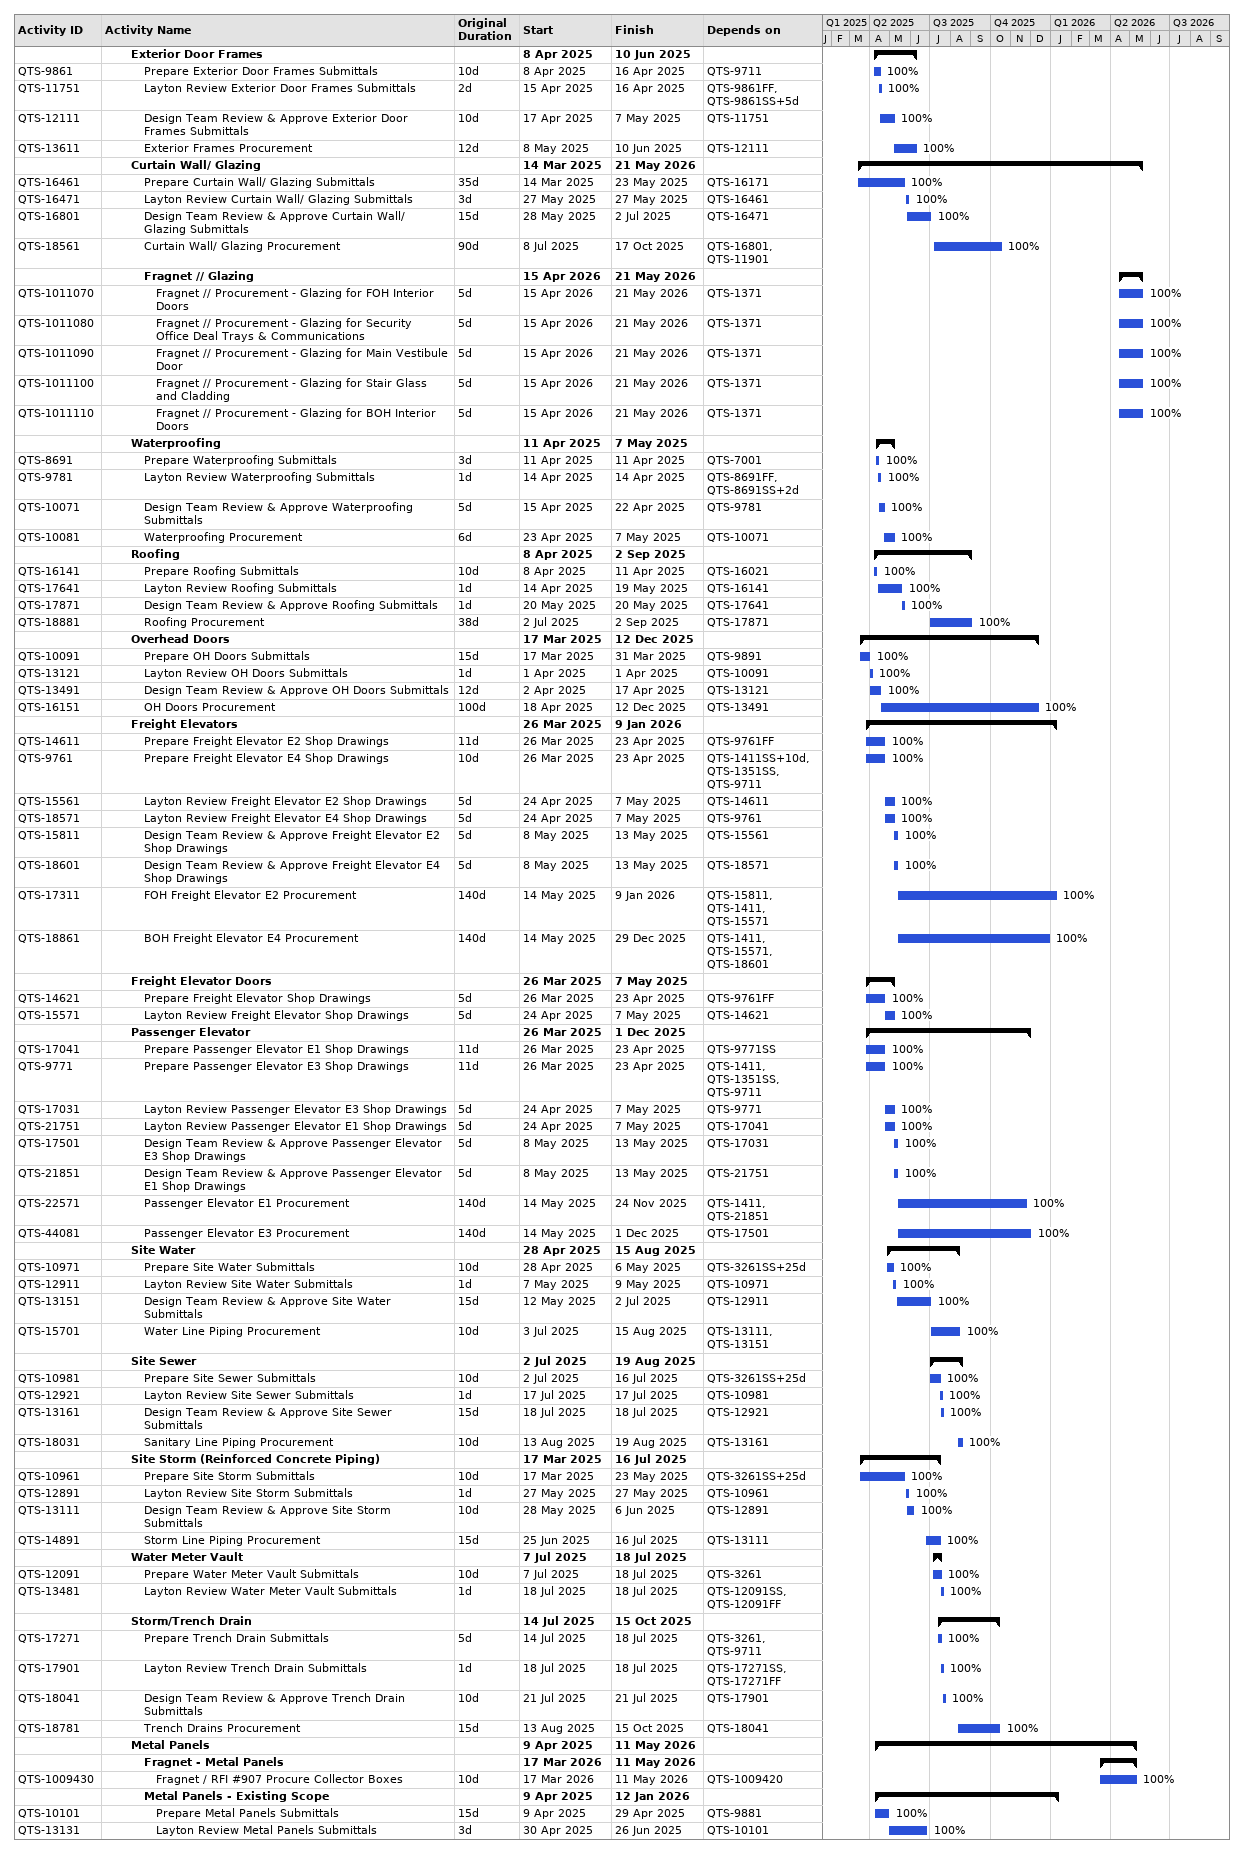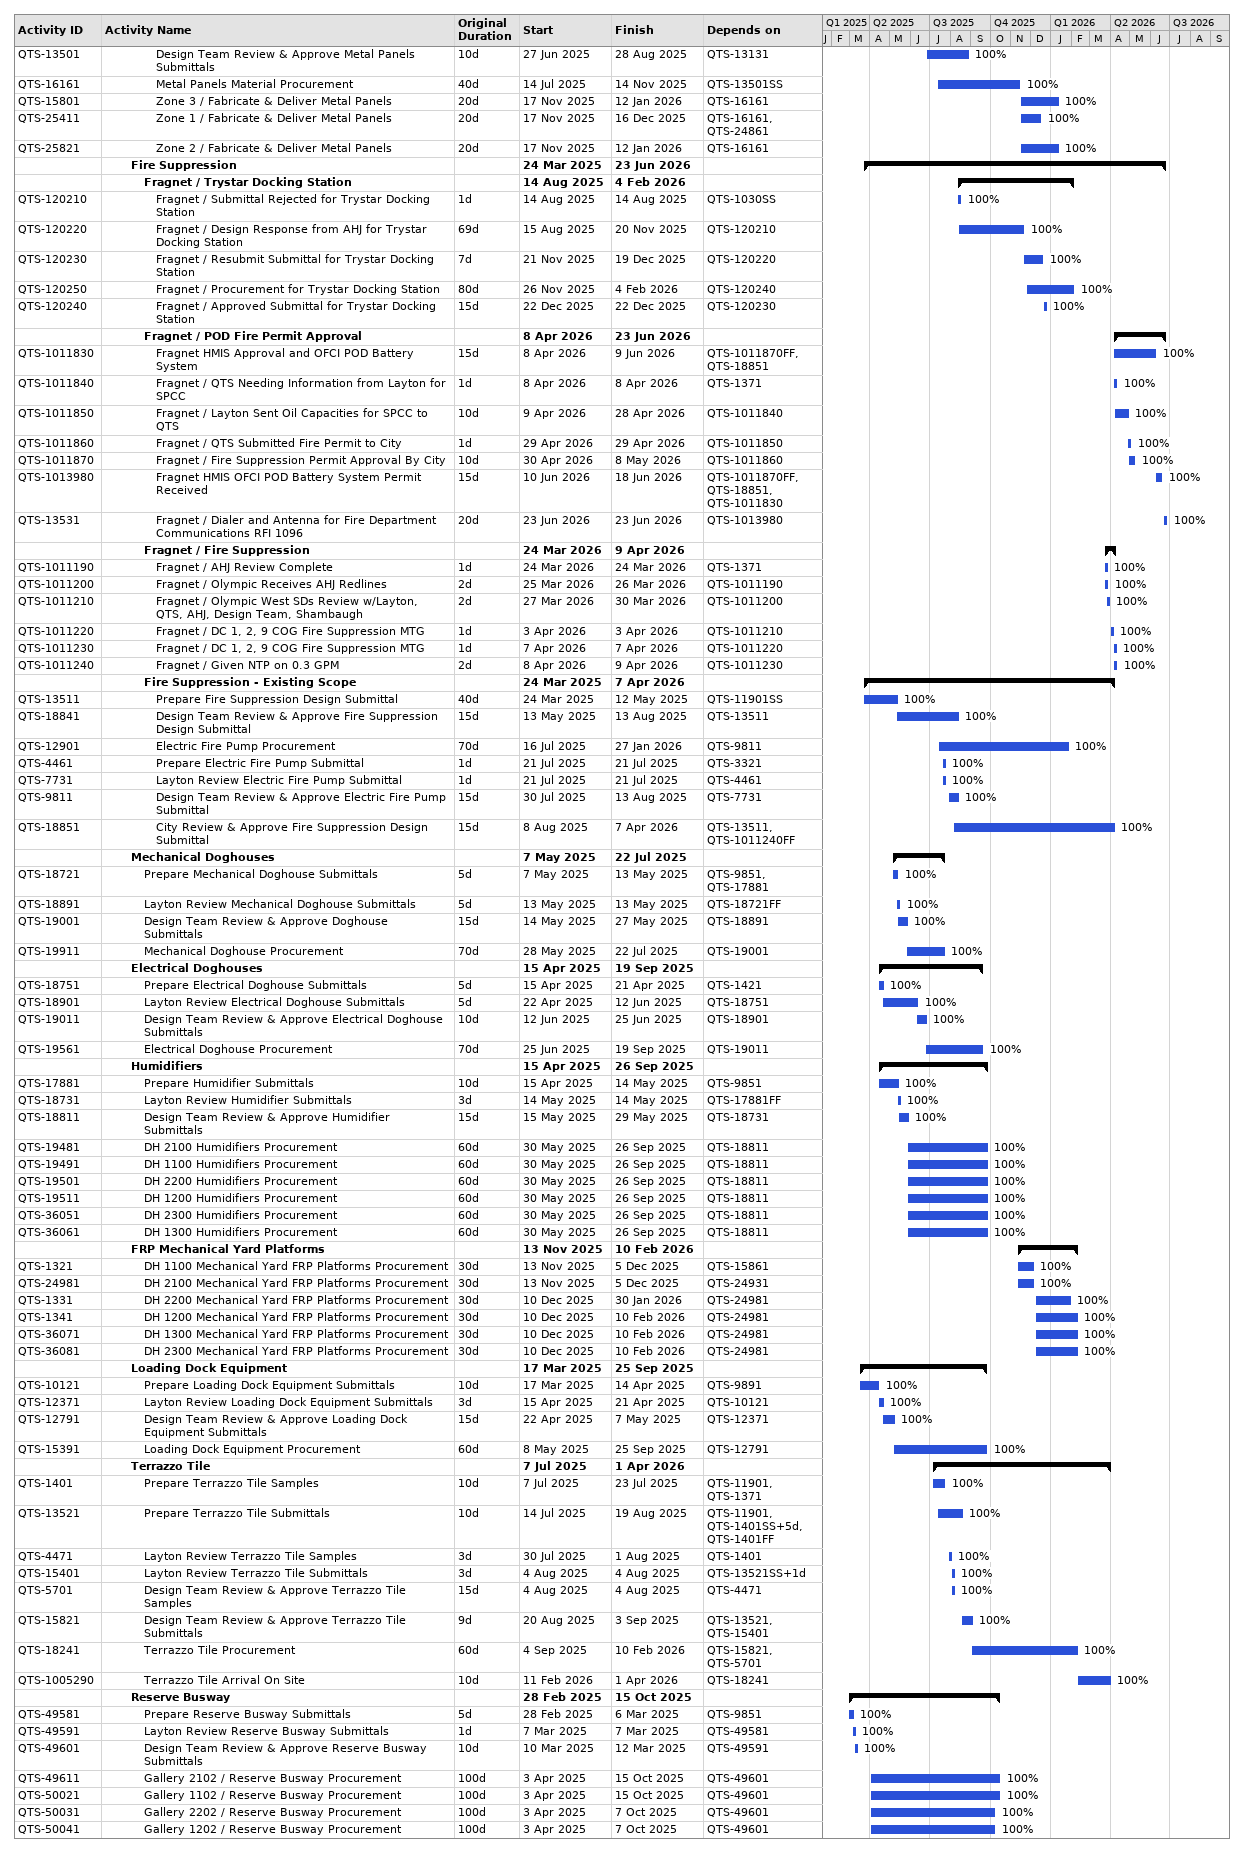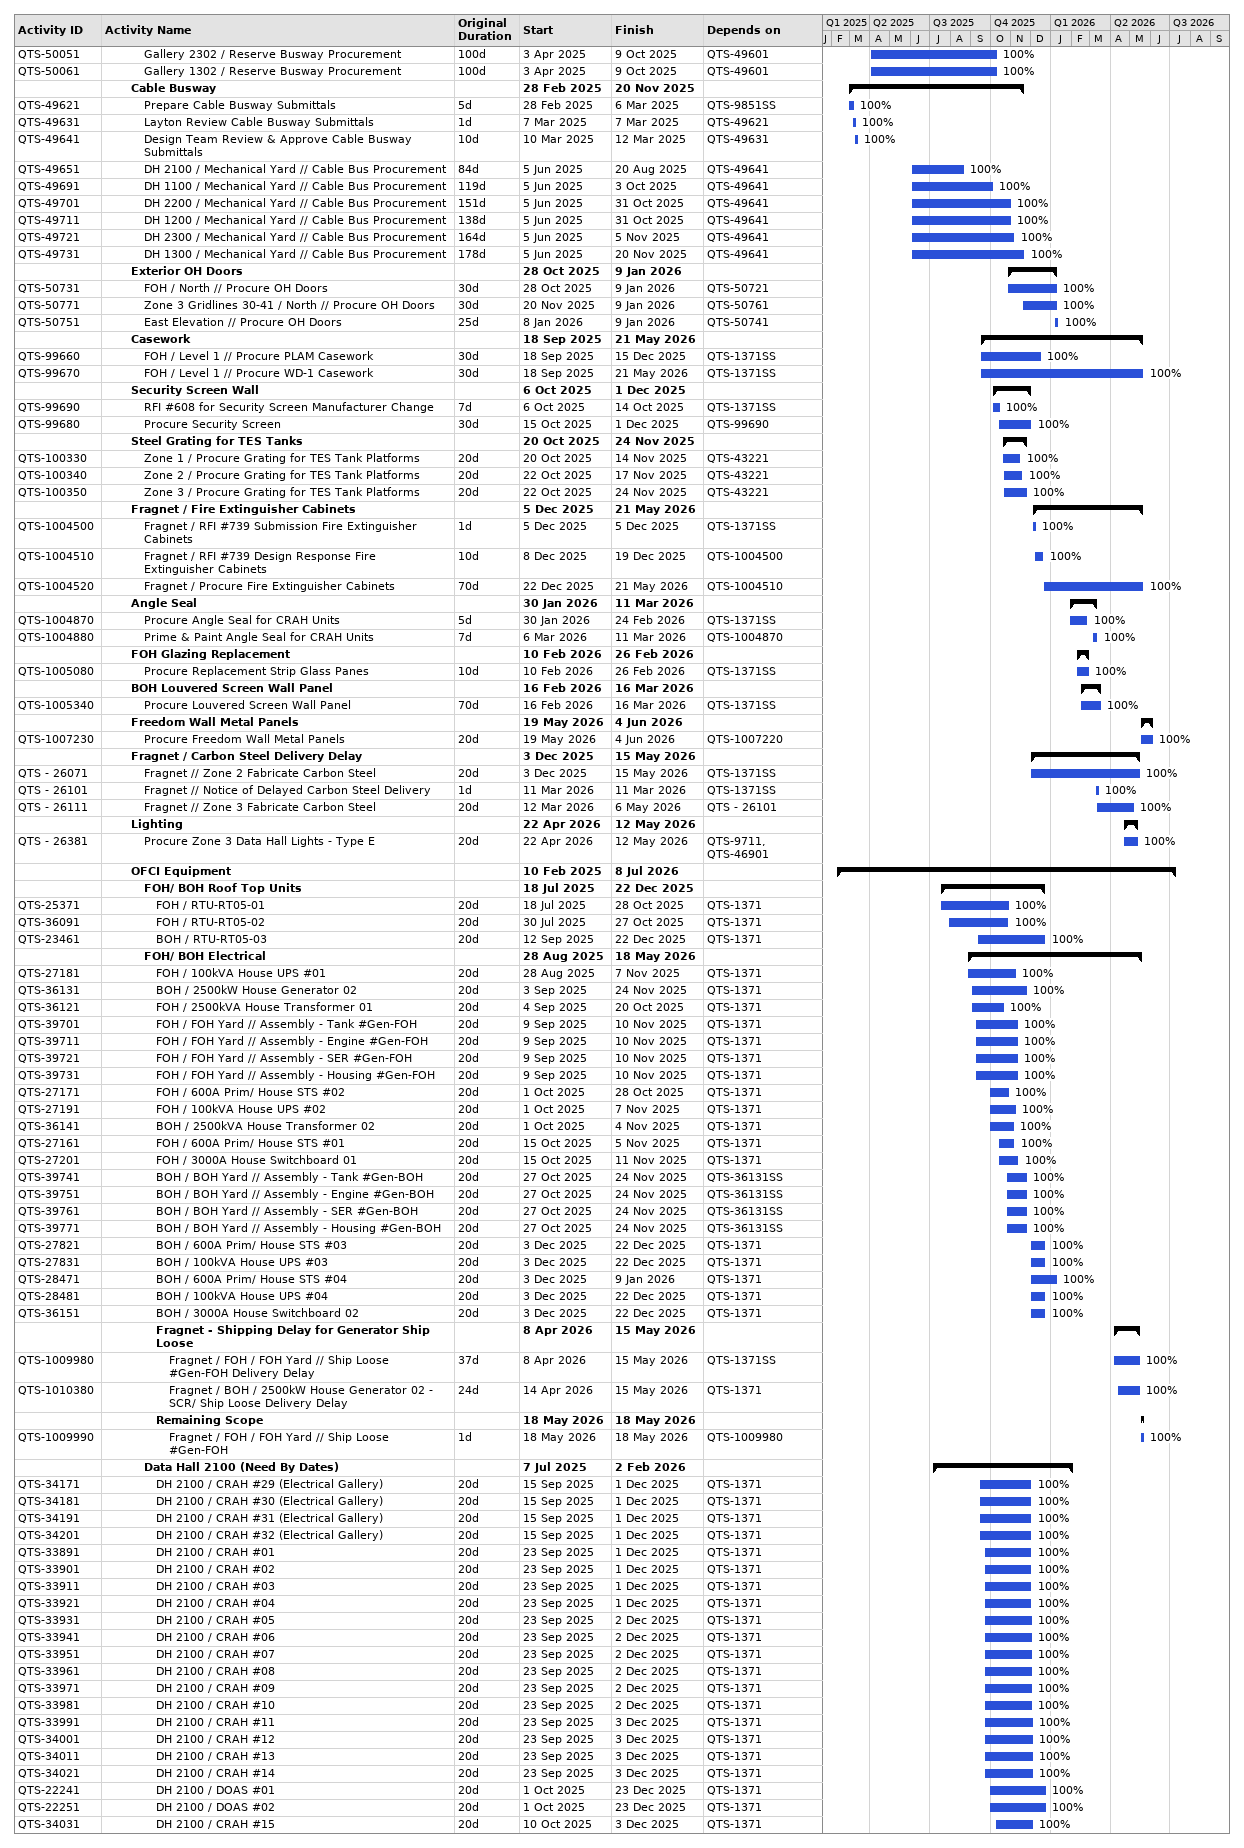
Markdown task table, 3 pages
| ID | Level | Task | Original duration | Start | Finish | Predecessors | % complete |
|---|---|---|---|---|---|---|---|
|  | 3 | **Exterior Door Frames** |  | 2025-04-08 | 2025-06-10 |  |  |
| QTS-9861 | 4 | Prepare Exterior Door Frames Submittals | 10d | 2025-04-08 | 2025-04-16 | QTS-9711 | 100 |
| QTS-11751 | 4 | Layton Review Exterior Door Frames Submittals | 2d | 2025-04-15 | 2025-04-16 | QTS-9861FF, QTS-9861SS+5d | 100 |
| QTS-12111 | 4 | Design Team Review & Approve Exterior Door Frames Submittals | 10d | 2025-04-17 | 2025-05-07 | QTS-11751 | 100 |
| QTS-13611 | 4 | Exterior Frames Procurement | 12d | 2025-05-08 | 2025-06-10 | QTS-12111 | 100 |
|  | 3 | **Curtain Wall/ Glazing** |  | 2025-03-14 | 2026-05-21 |  |  |
| QTS-16461 | 4 | Prepare Curtain Wall/ Glazing Submittals | 35d | 2025-03-14 | 2025-05-23 | QTS-16171 | 100 |
| QTS-16471 | 4 | Layton Review Curtain Wall/ Glazing Submittals | 3d | 2025-05-27 | 2025-05-27 | QTS-16461 | 100 |
| QTS-16801 | 4 | Design Team Review & Approve Curtain Wall/ Glazing Submittals | 15d | 2025-05-28 | 2025-07-02 | QTS-16471 | 100 |
| QTS-18561 | 4 | Curtain Wall/ Glazing Procurement | 90d | 2025-07-08 | 2025-10-17 | QTS-16801, QTS-11901 | 100 |
|  | 4 | **Fragnet // Glazing** |  | 2026-04-15 | 2026-05-21 |  |  |
| QTS-1011070 | 5 | Fragnet // Procurement - Glazing for FOH Interior Doors | 5d | 2026-04-15 | 2026-05-21 | QTS-1371 | 100 |
| QTS-1011080 | 5 | Fragnet // Procurement - Glazing for Security Office Deal Trays & Communications | 5d | 2026-04-15 | 2026-05-21 | QTS-1371 | 100 |
| QTS-1011090 | 5 | Fragnet // Procurement - Glazing for Main Vestibule Door | 5d | 2026-04-15 | 2026-05-21 | QTS-1371 | 100 |
| QTS-1011100 | 5 | Fragnet // Procurement - Glazing for Stair Glass and Cladding | 5d | 2026-04-15 | 2026-05-21 | QTS-1371 | 100 |
| QTS-1011110 | 5 | Fragnet // Procurement - Glazing for BOH Interior Doors | 5d | 2026-04-15 | 2026-05-21 | QTS-1371 | 100 |
|  | 3 | **Waterproofing** |  | 2025-04-11 | 2025-05-07 |  |  |
| QTS-8691 | 4 | Prepare Waterproofing Submittals | 3d | 2025-04-11 | 2025-04-11 | QTS-7001 | 100 |
| QTS-9781 | 4 | Layton Review Waterproofing Submittals | 1d | 2025-04-14 | 2025-04-14 | QTS-8691FF, QTS-8691SS+2d | 100 |
| QTS-10071 | 4 | Design Team Review & Approve Waterproofing Submittals | 5d | 2025-04-15 | 2025-04-22 | QTS-9781 | 100 |
| QTS-10081 | 4 | Waterproofing Procurement | 6d | 2025-04-23 | 2025-05-07 | QTS-10071 | 100 |
|  | 3 | **Roofing** |  | 2025-04-08 | 2025-09-02 |  |  |
| QTS-16141 | 4 | Prepare Roofing Submittals | 10d | 2025-04-08 | 2025-04-11 | QTS-16021 | 100 |
| QTS-17641 | 4 | Layton Review Roofing Submittals | 1d | 2025-04-14 | 2025-05-19 | QTS-16141 | 100 |
| QTS-17871 | 4 | Design Team Review & Approve Roofing Submittals | 1d | 2025-05-20 | 2025-05-20 | QTS-17641 | 100 |
| QTS-18881 | 4 | Roofing Procurement | 38d | 2025-07-02 | 2025-09-02 | QTS-17871 | 100 |
|  | 3 | **Overhead Doors** |  | 2025-03-17 | 2025-12-12 |  |  |
| QTS-10091 | 4 | Prepare OH Doors Submittals | 15d | 2025-03-17 | 2025-03-31 | QTS-9891 | 100 |
| QTS-13121 | 4 | Layton Review OH Doors Submittals | 1d | 2025-04-01 | 2025-04-01 | QTS-10091 | 100 |
| QTS-13491 | 4 | Design Team Review & Approve OH Doors Submittals | 12d | 2025-04-02 | 2025-04-17 | QTS-13121 | 100 |
| QTS-16151 | 4 | OH Doors Procurement | 100d | 2025-04-18 | 2025-12-12 | QTS-13491 | 100 |
|  | 3 | **Freight Elevators** |  | 2025-03-26 | 2026-01-09 |  |  |
| QTS-14611 | 4 | Prepare Freight Elevator E2 Shop Drawings | 11d | 2025-03-26 | 2025-04-23 | QTS-9761FF | 100 |
| QTS-9761 | 4 | Prepare Freight Elevator E4 Shop Drawings | 10d | 2025-03-26 | 2025-04-23 | QTS-1411SS+10d, QTS-1351SS, QTS-9711 | 100 |
| QTS-15561 | 4 | Layton Review Freight Elevator E2 Shop Drawings | 5d | 2025-04-24 | 2025-05-07 | QTS-14611 | 100 |
| QTS-18571 | 4 | Layton Review Freight Elevator E4 Shop Drawings | 5d | 2025-04-24 | 2025-05-07 | QTS-9761 | 100 |
| QTS-15811 | 4 | Design Team Review & Approve Freight Elevator E2 Shop Drawings | 5d | 2025-05-08 | 2025-05-13 | QTS-15561 | 100 |
| QTS-18601 | 4 | Design Team Review & Approve Freight Elevator E4 Shop Drawings | 5d | 2025-05-08 | 2025-05-13 | QTS-18571 | 100 |
| QTS-17311 | 4 | FOH Freight Elevator E2 Procurement | 140d | 2025-05-14 | 2026-01-09 | QTS-15811, QTS-1411, QTS-15571 | 100 |
| QTS-18861 | 4 | BOH Freight Elevator E4 Procurement | 140d | 2025-05-14 | 2025-12-29 | QTS-1411, QTS-15571, QTS-18601 | 100 |
|  | 3 | **Freight Elevator Doors** |  | 2025-03-26 | 2025-05-07 |  |  |
| QTS-14621 | 4 | Prepare Freight Elevator Shop Drawings | 5d | 2025-03-26 | 2025-04-23 | QTS-9761FF | 100 |
| QTS-15571 | 4 | Layton Review Freight Elevator Shop Drawings | 5d | 2025-04-24 | 2025-05-07 | QTS-14621 | 100 |
|  | 3 | **Passenger Elevator** |  | 2025-03-26 | 2025-12-01 |  |  |
| QTS-17041 | 4 | Prepare Passenger Elevator E1 Shop Drawings | 11d | 2025-03-26 | 2025-04-23 | QTS-9771SS | 100 |
| QTS-9771 | 4 | Prepare Passenger Elevator E3 Shop Drawings | 11d | 2025-03-26 | 2025-04-23 | QTS-1411, QTS-1351SS, QTS-9711 | 100 |
| QTS-17031 | 4 | Layton Review Passenger Elevator E3 Shop Drawings | 5d | 2025-04-24 | 2025-05-07 | QTS-9771 | 100 |
| QTS-21751 | 4 | Layton Review Passenger Elevator E1 Shop Drawings | 5d | 2025-04-24 | 2025-05-07 | QTS-17041 | 100 |
| QTS-17501 | 4 | Design Team Review & Approve Passenger Elevator E3 Shop Drawings | 5d | 2025-05-08 | 2025-05-13 | QTS-17031 | 100 |
| QTS-21851 | 4 | Design Team Review & Approve Passenger Elevator E1 Shop Drawings | 5d | 2025-05-08 | 2025-05-13 | QTS-21751 | 100 |
| QTS-22571 | 4 | Passenger Elevator E1 Procurement | 140d | 2025-05-14 | 2025-11-24 | QTS-1411, QTS-21851 | 100 |
| QTS-44081 | 4 | Passenger Elevator E3 Procurement | 140d | 2025-05-14 | 2025-12-01 | QTS-17501 | 100 |
|  | 3 | **Site Water** |  | 2025-04-28 | 2025-08-15 |  |  |
| QTS-10971 | 4 | Prepare Site Water Submittals | 10d | 2025-04-28 | 2025-05-06 | QTS-3261SS+25d | 100 |
| QTS-12911 | 4 | Layton Review Site Water Submittals | 1d | 2025-05-07 | 2025-05-09 | QTS-10971 | 100 |
| QTS-13151 | 4 | Design Team Review & Approve Site Water Submittals | 15d | 2025-05-12 | 2025-07-02 | QTS-12911 | 100 |
| QTS-15701 | 4 | Water Line Piping Procurement | 10d | 2025-07-03 | 2025-08-15 | QTS-13111, QTS-13151 | 100 |
|  | 3 | **Site Sewer** |  | 2025-07-02 | 2025-08-19 |  |  |
| QTS-10981 | 4 | Prepare Site Sewer Submittals | 10d | 2025-07-02 | 2025-07-16 | QTS-3261SS+25d | 100 |
| QTS-12921 | 4 | Layton Review Site Sewer Submittals | 1d | 2025-07-17 | 2025-07-17 | QTS-10981 | 100 |
| QTS-13161 | 4 | Design Team Review & Approve Site Sewer Submittals | 15d | 2025-07-18 | 2025-07-18 | QTS-12921 | 100 |
| QTS-18031 | 4 | Sanitary Line Piping Procurement | 10d | 2025-08-13 | 2025-08-19 | QTS-13161 | 100 |
|  | 3 | **Site Storm (Reinforced Concrete Piping)** |  | 2025-03-17 | 2025-07-16 |  |  |
| QTS-10961 | 4 | Prepare Site Storm Submittals | 10d | 2025-03-17 | 2025-05-23 | QTS-3261SS+25d | 100 |
| QTS-12891 | 4 | Layton Review Site Storm Submittals | 1d | 2025-05-27 | 2025-05-27 | QTS-10961 | 100 |
| QTS-13111 | 4 | Design Team Review & Approve Site Storm Submittals | 10d | 2025-05-28 | 2025-06-06 | QTS-12891 | 100 |
| QTS-14891 | 4 | Storm Line Piping Procurement | 15d | 2025-06-25 | 2025-07-16 | QTS-13111 | 100 |
|  | 3 | **Water Meter Vault** |  | 2025-07-07 | 2025-07-18 |  |  |
| QTS-12091 | 4 | Prepare Water Meter Vault Submittals | 10d | 2025-07-07 | 2025-07-18 | QTS-3261 | 100 |
| QTS-13481 | 4 | Layton Review Water Meter Vault Submittals | 1d | 2025-07-18 | 2025-07-18 | QTS-12091SS, QTS-12091FF | 100 |
|  | 3 | **Storm/Trench Drain** |  | 2025-07-14 | 2025-10-15 |  |  |
| QTS-17271 | 4 | Prepare Trench Drain Submittals | 5d | 2025-07-14 | 2025-07-18 | QTS-3261, QTS-9711 | 100 |
| QTS-17901 | 4 | Layton Review Trench Drain Submittals | 1d | 2025-07-18 | 2025-07-18 | QTS-17271SS, QTS-17271FF | 100 |
| QTS-18041 | 4 | Design Team Review & Approve Trench Drain Submittals | 10d | 2025-07-21 | 2025-07-21 | QTS-17901 | 100 |
| QTS-18781 | 4 | Trench Drains Procurement | 15d | 2025-08-13 | 2025-10-15 | QTS-18041 | 100 |
|  | 3 | **Metal Panels** |  | 2025-04-09 | 2026-05-11 |  |  |
|  | 4 | **Fragnet - Metal Panels** |  | 2026-03-17 | 2026-05-11 |  |  |
| QTS-1009430 | 5 | Fragnet / RFI #907 Procure Collector Boxes | 10d | 2026-03-17 | 2026-05-11 | QTS-1009420 | 100 |
|  | 4 | **Metal Panels - Existing Scope** |  | 2025-04-09 | 2026-01-12 |  |  |
| QTS-10101 | 5 | Prepare Metal Panels Submittals | 15d | 2025-04-09 | 2025-04-29 | QTS-9881 | 100 |
| QTS-13131 | 5 | Layton Review Metal Panels Submittals | 3d | 2025-04-30 | 2025-06-26 | QTS-10101 | 100 |
| QTS-13501 | 5 | Design Team Review & Approve Metal Panels Submittals | 10d | 2025-06-27 | 2025-08-28 | QTS-13131 | 100 |
| QTS-16161 | 5 | Metal Panels Material Procurement | 40d | 2025-07-14 | 2025-11-14 | QTS-13501SS | 100 |
| QTS-15801 | 5 | Zone 3 / Fabricate & Deliver Metal Panels | 20d | 2025-11-17 | 2026-01-12 | QTS-16161 | 100 |
| QTS-25411 | 5 | Zone 1 / Fabricate & Deliver Metal Panels | 20d | 2025-11-17 | 2025-12-16 | QTS-16161, QTS-24861 | 100 |
| QTS-25821 | 5 | Zone 2 / Fabricate & Deliver Metal Panels | 20d | 2025-11-17 | 2026-01-12 | QTS-16161 | 100 |
|  | 3 | **Fire Suppression** |  | 2025-03-24 | 2026-06-23 |  |  |
|  | 4 | **Fragnet / Trystar Docking Station** |  | 2025-08-14 | 2026-02-04 |  |  |
| QTS-120210 | 5 | Fragnet / Submittal Rejected for Trystar Docking Station | 1d | 2025-08-14 | 2025-08-14 | QTS-1030SS | 100 |
| QTS-120220 | 5 | Fragnet / Design Response from AHJ for Trystar Docking Station | 69d | 2025-08-15 | 2025-11-20 | QTS-120210 | 100 |
| QTS-120230 | 5 | Fragnet / Resubmit Submittal for Trystar Docking Station | 7d | 2025-11-21 | 2025-12-19 | QTS-120220 | 100 |
| QTS-120250 | 5 | Fragnet / Procurement for Trystar Docking Station | 80d | 2025-11-26 | 2026-02-04 | QTS-120240 | 100 |
| QTS-120240 | 5 | Fragnet / Approved Submittal for Trystar Docking Station | 15d | 2025-12-22 | 2025-12-22 | QTS-120230 | 100 |
|  | 4 | **Fragnet / POD Fire Permit Approval** |  | 2026-04-08 | 2026-06-23 |  |  |
| QTS-1011830 | 5 | Fragnet HMIS Approval and OFCI POD Battery System | 15d | 2026-04-08 | 2026-06-09 | QTS-1011870FF, QTS-18851 | 100 |
| QTS-1011840 | 5 | Fragnet / QTS Needing Information from Layton for SPCC | 1d | 2026-04-08 | 2026-04-08 | QTS-1371 | 100 |
| QTS-1011850 | 5 | Fragnet / Layton Sent Oil Capacities for SPCC to QTS | 10d | 2026-04-09 | 2026-04-28 | QTS-1011840 | 100 |
| QTS-1011860 | 5 | Fragnet / QTS Submitted Fire Permit to City | 1d | 2026-04-29 | 2026-04-29 | QTS-1011850 | 100 |
| QTS-1011870 | 5 | Fragnet / Fire Suppression Permit Approval By City | 10d | 2026-04-30 | 2026-05-08 | QTS-1011860 | 100 |
| QTS-1013980 | 5 | Fragnet HMIS OFCI POD Battery System Permit Received | 15d | 2026-06-10 | 2026-06-18 | QTS-1011870FF, QTS-18851, QTS-1011830 | 100 |
| QTS-13531 | 5 | Fragnet / Dialer and Antenna for Fire Department Communications RFI 1096 | 20d | 2026-06-23 | 2026-06-23 | QTS-1013980 | 100 |
|  | 4 | **Fragnet / Fire Suppression** |  | 2026-03-24 | 2026-04-09 |  |  |
| QTS-1011190 | 5 | Fragnet / AHJ Review Complete | 1d | 2026-03-24 | 2026-03-24 | QTS-1371 | 100 |
| QTS-1011200 | 5 | Fragnet / Olympic Receives AHJ Redlines | 2d | 2026-03-25 | 2026-03-26 | QTS-1011190 | 100 |
| QTS-1011210 | 5 | Fragnet / Olympic West SDs Review w/Layton, QTS, AHJ, Design Team, Shambaugh | 2d | 2026-03-27 | 2026-03-30 | QTS-1011200 | 100 |
| QTS-1011220 | 5 | Fragnet / DC 1, 2, 9 COG Fire Suppression MTG | 1d | 2026-04-03 | 2026-04-03 | QTS-1011210 | 100 |
| QTS-1011230 | 5 | Fragnet / DC 1, 2, 9 COG Fire Suppression MTG | 1d | 2026-04-07 | 2026-04-07 | QTS-1011220 | 100 |
| QTS-1011240 | 5 | Fragnet / Given NTP on 0.3 GPM | 2d | 2026-04-08 | 2026-04-09 | QTS-1011230 | 100 |
|  | 4 | **Fire Suppression - Existing Scope** |  | 2025-03-24 | 2026-04-07 |  |  |
| QTS-13511 | 5 | Prepare Fire Suppression Design Submittal | 40d | 2025-03-24 | 2025-05-12 | QTS-11901SS | 100 |
| QTS-18841 | 5 | Design Team Review & Approve Fire Suppression Design Submittal | 15d | 2025-05-13 | 2025-08-13 | QTS-13511 | 100 |
| QTS-12901 | 5 | Electric Fire Pump Procurement | 70d | 2025-07-16 | 2026-01-27 | QTS-9811 | 100 |
| QTS-4461 | 5 | Prepare Electric Fire Pump Submittal | 1d | 2025-07-21 | 2025-07-21 | QTS-3321 | 100 |
| QTS-7731 | 5 | Layton Review Electric Fire Pump Submittal | 1d | 2025-07-21 | 2025-07-21 | QTS-4461 | 100 |
| QTS-9811 | 5 | Design Team Review & Approve Electric Fire Pump Submittal | 15d | 2025-07-30 | 2025-08-13 | QTS-7731 | 100 |
| QTS-18851 | 5 | City Review & Approve Fire Suppression Design Submittal | 15d | 2025-08-08 | 2026-04-07 | QTS-13511, QTS-1011240FF | 100 |
|  | 3 | **Mechanical Doghouses** |  | 2025-05-07 | 2025-07-22 |  |  |
| QTS-18721 | 4 | Prepare Mechanical Doghouse Submittals | 5d | 2025-05-07 | 2025-05-13 | QTS-9851, QTS-17881 | 100 |
| QTS-18891 | 4 | Layton Review Mechanical Doghouse Submittals | 5d | 2025-05-13 | 2025-05-13 | QTS-18721FF | 100 |
| QTS-19001 | 4 | Design Team Review & Approve Doghouse Submittals | 15d | 2025-05-14 | 2025-05-27 | QTS-18891 | 100 |
| QTS-19911 | 4 | Mechanical Doghouse Procurement | 70d | 2025-05-28 | 2025-07-22 | QTS-19001 | 100 |
|  | 3 | **Electrical Doghouses** |  | 2025-04-15 | 2025-09-19 |  |  |
| QTS-18751 | 4 | Prepare Electrical Doghouse Submittals | 5d | 2025-04-15 | 2025-04-21 | QTS-1421 | 100 |
| QTS-18901 | 4 | Layton Review Electrical Doghouse Submittals | 5d | 2025-04-22 | 2025-06-12 | QTS-18751 | 100 |
| QTS-19011 | 4 | Design Team Review & Approve Electrical Doghouse Submittals | 10d | 2025-06-12 | 2025-06-25 | QTS-18901 | 100 |
| QTS-19561 | 4 | Electrical Doghouse Procurement | 70d | 2025-06-25 | 2025-09-19 | QTS-19011 | 100 |
|  | 3 | **Humidifiers** |  | 2025-04-15 | 2025-09-26 |  |  |
| QTS-17881 | 4 | Prepare Humidifier Submittals | 10d | 2025-04-15 | 2025-05-14 | QTS-9851 | 100 |
| QTS-18731 | 4 | Layton Review Humidifier Submittals | 3d | 2025-05-14 | 2025-05-14 | QTS-17881FF | 100 |
| QTS-18811 | 4 | Design Team Review & Approve Humidifier Submittals | 15d | 2025-05-15 | 2025-05-29 | QTS-18731 | 100 |
| QTS-19481 | 4 | DH 2100 Humidifiers Procurement | 60d | 2025-05-30 | 2025-09-26 | QTS-18811 | 100 |
| QTS-19491 | 4 | DH 1100 Humidifiers Procurement | 60d | 2025-05-30 | 2025-09-26 | QTS-18811 | 100 |
| QTS-19501 | 4 | DH 2200 Humidifiers Procurement | 60d | 2025-05-30 | 2025-09-26 | QTS-18811 | 100 |
| QTS-19511 | 4 | DH 1200 Humidifiers Procurement | 60d | 2025-05-30 | 2025-09-26 | QTS-18811 | 100 |
| QTS-36051 | 4 | DH 2300 Humidifiers Procurement | 60d | 2025-05-30 | 2025-09-26 | QTS-18811 | 100 |
| QTS-36061 | 4 | DH 1300 Humidifiers Procurement | 60d | 2025-05-30 | 2025-09-26 | QTS-18811 | 100 |
|  | 3 | **FRP Mechanical Yard Platforms** |  | 2025-11-13 | 2026-02-10 |  |  |
| QTS-1321 | 4 | DH 1100 Mechanical Yard FRP Platforms Procurement | 30d | 2025-11-13 | 2025-12-05 | QTS-15861 | 100 |
| QTS-24981 | 4 | DH 2100 Mechanical Yard FRP Platforms Procurement | 30d | 2025-11-13 | 2025-12-05 | QTS-24931 | 100 |
| QTS-1331 | 4 | DH 2200 Mechanical Yard FRP Platforms Procurement | 30d | 2025-12-10 | 2026-01-30 | QTS-24981 | 100 |
| QTS-1341 | 4 | DH 1200 Mechanical Yard FRP Platforms Procurement | 30d | 2025-12-10 | 2026-02-10 | QTS-24981 | 100 |
| QTS-36071 | 4 | DH 1300 Mechanical Yard FRP Platforms Procurement | 30d | 2025-12-10 | 2026-02-10 | QTS-24981 | 100 |
| QTS-36081 | 4 | DH 2300 Mechanical Yard FRP Platforms Procurement | 30d | 2025-12-10 | 2026-02-10 | QTS-24981 | 100 |
|  | 3 | **Loading Dock Equipment** |  | 2025-03-17 | 2025-09-25 |  |  |
| QTS-10121 | 4 | Prepare Loading Dock Equipment Submittals | 10d | 2025-03-17 | 2025-04-14 | QTS-9891 | 100 |
| QTS-12371 | 4 | Layton Review Loading Dock Equipment Submittals | 3d | 2025-04-15 | 2025-04-21 | QTS-10121 | 100 |
| QTS-12791 | 4 | Design Team Review & Approve Loading Dock Equipment Submittals | 15d | 2025-04-22 | 2025-05-07 | QTS-12371 | 100 |
| QTS-15391 | 4 | Loading Dock Equipment Procurement | 60d | 2025-05-08 | 2025-09-25 | QTS-12791 | 100 |
|  | 3 | **Terrazzo Tile** |  | 2025-07-07 | 2026-04-01 |  |  |
| QTS-1401 | 4 | Prepare Terrazzo Tile Samples | 10d | 2025-07-07 | 2025-07-23 | QTS-11901, QTS-1371 | 100 |
| QTS-13521 | 4 | Prepare Terrazzo Tile Submittals | 10d | 2025-07-14 | 2025-08-19 | QTS-11901, QTS-1401SS+5d, QTS-1401FF | 100 |
| QTS-4471 | 4 | Layton Review Terrazzo Tile Samples | 3d | 2025-07-30 | 2025-08-01 | QTS-1401 | 100 |
| QTS-15401 | 4 | Layton Review Terrazzo Tile Submittals | 3d | 2025-08-04 | 2025-08-04 | QTS-13521SS+1d | 100 |
| QTS-5701 | 4 | Design Team Review & Approve Terrazzo Tile Samples | 15d | 2025-08-04 | 2025-08-04 | QTS-4471 | 100 |
| QTS-15821 | 4 | Design Team Review & Approve Terrazzo Tile Submittals | 9d | 2025-08-20 | 2025-09-03 | QTS-13521, QTS-15401 | 100 |
| QTS-18241 | 4 | Terrazzo Tile Procurement | 60d | 2025-09-04 | 2026-02-10 | QTS-15821, QTS-5701 | 100 |
| QTS-1005290 | 4 | Terrazzo Tile Arrival On Site | 10d | 2026-02-11 | 2026-04-01 | QTS-18241 | 100 |
|  | 3 | **Reserve Busway** |  | 2025-02-28 | 2025-10-15 |  |  |
| QTS-49581 | 4 | Prepare Reserve Busway Submittals | 5d | 2025-02-28 | 2025-03-06 | QTS-9851 | 100 |
| QTS-49591 | 4 | Layton Review Reserve Busway Submittals | 1d | 2025-03-07 | 2025-03-07 | QTS-49581 | 100 |
| QTS-49601 | 4 | Design Team Review & Approve Reserve Busway Submittals | 10d | 2025-03-10 | 2025-03-12 | QTS-49591 | 100 |
| QTS-49611 | 4 | Gallery 2102 / Reserve Busway Procurement | 100d | 2025-04-03 | 2025-10-15 | QTS-49601 | 100 |
| QTS-50021 | 4 | Gallery 1102 / Reserve Busway Procurement | 100d | 2025-04-03 | 2025-10-15 | QTS-49601 | 100 |
| QTS-50031 | 4 | Gallery 2202 / Reserve Busway Procurement | 100d | 2025-04-03 | 2025-10-07 | QTS-49601 | 100 |
| QTS-50041 | 4 | Gallery 1202 / Reserve Busway Procurement | 100d | 2025-04-03 | 2025-10-07 | QTS-49601 | 100 |
| QTS-50051 | 4 | Gallery 2302 / Reserve Busway Procurement | 100d | 2025-04-03 | 2025-10-09 | QTS-49601 | 100 |
| QTS-50061 | 4 | Gallery 1302 / Reserve Busway Procurement | 100d | 2025-04-03 | 2025-10-09 | QTS-49601 | 100 |
|  | 3 | **Cable Busway** |  | 2025-02-28 | 2025-11-20 |  |  |
| QTS-49621 | 4 | Prepare Cable Busway Submittals | 5d | 2025-02-28 | 2025-03-06 | QTS-9851SS | 100 |
| QTS-49631 | 4 | Layton Review Cable Busway Submittals | 1d | 2025-03-07 | 2025-03-07 | QTS-49621 | 100 |
| QTS-49641 | 4 | Design Team Review & Approve Cable Busway Submittals | 10d | 2025-03-10 | 2025-03-12 | QTS-49631 | 100 |
| QTS-49651 | 4 | DH 2100 / Mechanical Yard // Cable Bus Procurement | 84d | 2025-06-05 | 2025-08-20 | QTS-49641 | 100 |
| QTS-49691 | 4 | DH 1100 / Mechanical Yard // Cable Bus Procurement | 119d | 2025-06-05 | 2025-10-03 | QTS-49641 | 100 |
| QTS-49701 | 4 | DH 2200 / Mechanical Yard // Cable Bus Procurement | 151d | 2025-06-05 | 2025-10-31 | QTS-49641 | 100 |
| QTS-49711 | 4 | DH 1200 / Mechanical Yard // Cable Bus Procurement | 138d | 2025-06-05 | 2025-10-31 | QTS-49641 | 100 |
| QTS-49721 | 4 | DH 2300 / Mechanical Yard // Cable Bus Procurement | 164d | 2025-06-05 | 2025-11-05 | QTS-49641 | 100 |
| QTS-49731 | 4 | DH 1300 / Mechanical Yard // Cable Bus Procurement | 178d | 2025-06-05 | 2025-11-20 | QTS-49641 | 100 |
|  | 3 | **Exterior OH Doors** |  | 2025-10-28 | 2026-01-09 |  |  |
| QTS-50731 | 4 | FOH / North // Procure OH Doors | 30d | 2025-10-28 | 2026-01-09 | QTS-50721 | 100 |
| QTS-50771 | 4 | Zone 3 Gridlines 30-41 / North // Procure OH Doors | 30d | 2025-11-20 | 2026-01-09 | QTS-50761 | 100 |
| QTS-50751 | 4 | East Elevation // Procure OH Doors | 25d | 2026-01-08 | 2026-01-09 | QTS-50741 | 100 |
|  | 3 | **Casework** |  | 2025-09-18 | 2026-05-21 |  |  |
| QTS-99660 | 4 | FOH / Level 1 // Procure PLAM Casework | 30d | 2025-09-18 | 2025-12-15 | QTS-1371SS | 100 |
| QTS-99670 | 4 | FOH / Level 1 // Procure WD-1 Casework | 30d | 2025-09-18 | 2026-05-21 | QTS-1371SS | 100 |
|  | 3 | **Security Screen Wall** |  | 2025-10-06 | 2025-12-01 |  |  |
| QTS-99690 | 4 | RFI #608 for Security Screen Manufacturer Change | 7d | 2025-10-06 | 2025-10-14 | QTS-1371SS | 100 |
| QTS-99680 | 4 | Procure Security Screen | 30d | 2025-10-15 | 2025-12-01 | QTS-99690 | 100 |
|  | 3 | **Steel Grating for TES Tanks** |  | 2025-10-20 | 2025-11-24 |  |  |
| QTS-100330 | 4 | Zone 1 / Procure Grating for TES Tank Platforms | 20d | 2025-10-20 | 2025-11-14 | QTS-43221 | 100 |
| QTS-100340 | 4 | Zone 2 / Procure Grating for TES Tank Platforms | 20d | 2025-10-22 | 2025-11-17 | QTS-43221 | 100 |
| QTS-100350 | 4 | Zone 3 / Procure Grating for TES Tank Platforms | 20d | 2025-10-22 | 2025-11-24 | QTS-43221 | 100 |
|  | 3 | **Fragnet / Fire Extinguisher Cabinets** |  | 2025-12-05 | 2026-05-21 |  |  |
| QTS-1004500 | 4 | Fragnet / RFI #739 Submission Fire Extinguisher Cabinets | 1d | 2025-12-05 | 2025-12-05 | QTS-1371SS | 100 |
| QTS-1004510 | 4 | Fragnet / RFI #739 Design Response Fire Extinguisher Cabinets | 10d | 2025-12-08 | 2025-12-19 | QTS-1004500 | 100 |
| QTS-1004520 | 4 | Fragnet / Procure Fire Extinguisher Cabinets | 70d | 2025-12-22 | 2026-05-21 | QTS-1004510 | 100 |
|  | 3 | **Angle Seal** |  | 2026-01-30 | 2026-03-11 |  |  |
| QTS-1004870 | 4 | Procure Angle Seal for CRAH Units | 5d | 2026-01-30 | 2026-02-24 | QTS-1371SS | 100 |
| QTS-1004880 | 4 | Prime & Paint Angle Seal for CRAH Units | 7d | 2026-03-06 | 2026-03-11 | QTS-1004870 | 100 |
|  | 3 | **FOH Glazing Replacement** |  | 2026-02-10 | 2026-02-26 |  |  |
| QTS-1005080 | 4 | Procure Replacement Strip Glass Panes | 10d | 2026-02-10 | 2026-02-26 | QTS-1371SS | 100 |
|  | 3 | **BOH Louvered Screen Wall Panel** |  | 2026-02-16 | 2026-03-16 |  |  |
| QTS-1005340 | 4 | Procure Louvered Screen Wall Panel | 70d | 2026-02-16 | 2026-03-16 | QTS-1371SS | 100 |
|  | 3 | **Freedom Wall Metal Panels** |  | 2026-05-19 | 2026-06-04 |  |  |
| QTS-1007230 | 4 | Procure Freedom Wall Metal Panels | 20d | 2026-05-19 | 2026-06-04 | QTS-1007220 | 100 |
|  | 3 | **Fragnet / Carbon Steel Delivery Delay** |  | 2025-12-03 | 2026-05-15 |  |  |
| QTS - 26071 | 4 | Fragnet // Zone 2 Fabricate Carbon Steel | 20d | 2025-12-03 | 2026-05-15 | QTS-1371SS | 100 |
| QTS - 26101 | 4 | Fragnet // Notice of Delayed Carbon Steel Delivery | 1d | 2026-03-11 | 2026-03-11 | QTS-1371SS | 100 |
| QTS - 26111 | 4 | Fragnet // Zone 3 Fabricate Carbon Steel | 20d | 2026-03-12 | 2026-05-06 | QTS - 26101 | 100 |
|  | 3 | **Lighting** |  | 2026-04-22 | 2026-05-12 |  |  |
| QTS - 26381 | 4 | Procure Zone 3 Data Hall Lights - Type E | 20d | 2026-04-22 | 2026-05-12 | QTS-9711, QTS-46901 | 100 |
|  | 3 | **OFCI Equipment** |  | 2025-02-10 | 2026-07-08 |  |  |
|  | 4 | **FOH/ BOH Roof Top Units** |  | 2025-07-18 | 2025-12-22 |  |  |
| QTS-25371 | 5 | FOH / RTU-RT05-01 | 20d | 2025-07-18 | 2025-10-28 | QTS-1371 | 100 |
| QTS-36091 | 5 | FOH / RTU-RT05-02 | 20d | 2025-07-30 | 2025-10-27 | QTS-1371 | 100 |
| QTS-23461 | 5 | BOH / RTU-RT05-03 | 20d | 2025-09-12 | 2025-12-22 | QTS-1371 | 100 |
|  | 4 | **FOH/ BOH Electrical** |  | 2025-08-28 | 2026-05-18 |  |  |
| QTS-27181 | 5 | FOH / 100kVA House UPS #01 | 20d | 2025-08-28 | 2025-11-07 | QTS-1371 | 100 |
| QTS-36131 | 5 | BOH / 2500kW House Generator 02 | 20d | 2025-09-03 | 2025-11-24 | QTS-1371 | 100 |
| QTS-36121 | 5 | FOH / 2500kVA House Transformer 01 | 20d | 2025-09-04 | 2025-10-20 | QTS-1371 | 100 |
| QTS-39701 | 5 | FOH / FOH Yard // Assembly - Tank #Gen-FOH | 20d | 2025-09-09 | 2025-11-10 | QTS-1371 | 100 |
| QTS-39711 | 5 | FOH / FOH Yard // Assembly - Engine #Gen-FOH | 20d | 2025-09-09 | 2025-11-10 | QTS-1371 | 100 |
| QTS-39721 | 5 | FOH / FOH Yard // Assembly - SER #Gen-FOH | 20d | 2025-09-09 | 2025-11-10 | QTS-1371 | 100 |
| QTS-39731 | 5 | FOH / FOH Yard // Assembly - Housing #Gen-FOH | 20d | 2025-09-09 | 2025-11-10 | QTS-1371 | 100 |
| QTS-27171 | 5 | FOH / 600A Prim/ House STS #02 | 20d | 2025-10-01 | 2025-10-28 | QTS-1371 | 100 |
| QTS-27191 | 5 | FOH / 100kVA House UPS #02 | 20d | 2025-10-01 | 2025-11-07 | QTS-1371 | 100 |
| QTS-36141 | 5 | BOH / 2500kVA House Transformer 02 | 20d | 2025-10-01 | 2025-11-04 | QTS-1371 | 100 |
| QTS-27161 | 5 | FOH / 600A Prim/ House STS #01 | 20d | 2025-10-15 | 2025-11-05 | QTS-1371 | 100 |
| QTS-27201 | 5 | FOH / 3000A House Switchboard 01 | 20d | 2025-10-15 | 2025-11-11 | QTS-1371 | 100 |
| QTS-39741 | 5 | BOH / BOH Yard // Assembly - Tank #Gen-BOH | 20d | 2025-10-27 | 2025-11-24 | QTS-36131SS | 100 |
| QTS-39751 | 5 | BOH / BOH Yard // Assembly - Engine #Gen-BOH | 20d | 2025-10-27 | 2025-11-24 | QTS-36131SS | 100 |
| QTS-39761 | 5 | BOH / BOH Yard // Assembly - SER #Gen-BOH | 20d | 2025-10-27 | 2025-11-24 | QTS-36131SS | 100 |
| QTS-39771 | 5 | BOH / BOH Yard // Assembly - Housing #Gen-BOH | 20d | 2025-10-27 | 2025-11-24 | QTS-36131SS | 100 |
| QTS-27821 | 5 | BOH / 600A Prim/ House STS #03 | 20d | 2025-12-03 | 2025-12-22 | QTS-1371 | 100 |
| QTS-27831 | 5 | BOH / 100kVA House UPS #03 | 20d | 2025-12-03 | 2025-12-22 | QTS-1371 | 100 |
| QTS-28471 | 5 | BOH / 600A Prim/ House STS #04 | 20d | 2025-12-03 | 2026-01-09 | QTS-1371 | 100 |
| QTS-28481 | 5 | BOH / 100kVA House UPS #04 | 20d | 2025-12-03 | 2025-12-22 | QTS-1371 | 100 |
| QTS-36151 | 5 | BOH / 3000A House Switchboard 02 | 20d | 2025-12-03 | 2025-12-22 | QTS-1371 | 100 |
|  | 5 | **Fragnet - Shipping Delay for Generator Ship Loose** |  | 2026-04-08 | 2026-05-15 |  |  |
| QTS-1009980 | 6 | Fragnet / FOH / FOH Yard // Ship Loose #Gen-FOH Delivery Delay | 37d | 2026-04-08 | 2026-05-15 | QTS-1371SS | 100 |
| QTS-1010380 | 6 | Fragnet / BOH / 2500kW House Generator 02 - SCR/ Ship Loose Delivery Delay | 24d | 2026-04-14 | 2026-05-15 | QTS-1371 | 100 |
|  | 5 | **Remaining Scope** |  | 2026-05-18 | 2026-05-18 |  |  |
| QTS-1009990 | 6 | Fragnet / FOH / FOH Yard // Ship Loose #Gen-FOH | 1d | 2026-05-18 | 2026-05-18 | QTS-1009980 | 100 |
|  | 4 | **Data Hall 2100 (Need By Dates)** |  | 2025-07-07 | 2026-02-02 |  |  |
| QTS-34171 | 5 | DH 2100 / CRAH #29 (Electrical Gallery) | 20d | 2025-09-15 | 2025-12-01 | QTS-1371 | 100 |
| QTS-34181 | 5 | DH 2100 / CRAH #30 (Electrical Gallery) | 20d | 2025-09-15 | 2025-12-01 | QTS-1371 | 100 |
| QTS-34191 | 5 | DH 2100 / CRAH #31 (Electrical Gallery) | 20d | 2025-09-15 | 2025-12-01 | QTS-1371 | 100 |
| QTS-34201 | 5 | DH 2100 / CRAH #32 (Electrical Gallery) | 20d | 2025-09-15 | 2025-12-01 | QTS-1371 | 100 |
| QTS-33891 | 5 | DH 2100 / CRAH #01 | 20d | 2025-09-23 | 2025-12-01 | QTS-1371 | 100 |
| QTS-33901 | 5 | DH 2100 / CRAH #02 | 20d | 2025-09-23 | 2025-12-01 | QTS-1371 | 100 |
| QTS-33911 | 5 | DH 2100 / CRAH #03 | 20d | 2025-09-23 | 2025-12-01 | QTS-1371 | 100 |
| QTS-33921 | 5 | DH 2100 / CRAH #04 | 20d | 2025-09-23 | 2025-12-01 | QTS-1371 | 100 |
| QTS-33931 | 5 | DH 2100 / CRAH #05 | 20d | 2025-09-23 | 2025-12-02 | QTS-1371 | 100 |
| QTS-33941 | 5 | DH 2100 / CRAH #06 | 20d | 2025-09-23 | 2025-12-02 | QTS-1371 | 100 |
| QTS-33951 | 5 | DH 2100 / CRAH #07 | 20d | 2025-09-23 | 2025-12-02 | QTS-1371 | 100 |
| QTS-33961 | 5 | DH 2100 / CRAH #08 | 20d | 2025-09-23 | 2025-12-02 | QTS-1371 | 100 |
| QTS-33971 | 5 | DH 2100 / CRAH #09 | 20d | 2025-09-23 | 2025-12-02 | QTS-1371 | 100 |
| QTS-33981 | 5 | DH 2100 / CRAH #10 | 20d | 2025-09-23 | 2025-12-02 | QTS-1371 | 100 |
| QTS-33991 | 5 | DH 2100 / CRAH #11 | 20d | 2025-09-23 | 2025-12-03 | QTS-1371 | 100 |
| QTS-34001 | 5 | DH 2100 / CRAH #12 | 20d | 2025-09-23 | 2025-12-03 | QTS-1371 | 100 |
| QTS-34011 | 5 | DH 2100 / CRAH #13 | 20d | 2025-09-23 | 2025-12-03 | QTS-1371 | 100 |
| QTS-34021 | 5 | DH 2100 / CRAH #14 | 20d | 2025-09-23 | 2025-12-03 | QTS-1371 | 100 |
| QTS-22241 | 5 | DH 2100 / DOAS #01 | 20d | 2025-10-01 | 2025-12-23 | QTS-1371 | 100 |
| QTS-22251 | 5 | DH 2100 / DOAS #02 | 20d | 2025-10-01 | 2025-12-23 | QTS-1371 | 100 |
| QTS-34031 | 5 | DH 2100 / CRAH #15 | 20d | 2025-10-10 | 2025-12-03 | QTS-1371 | 100 |
